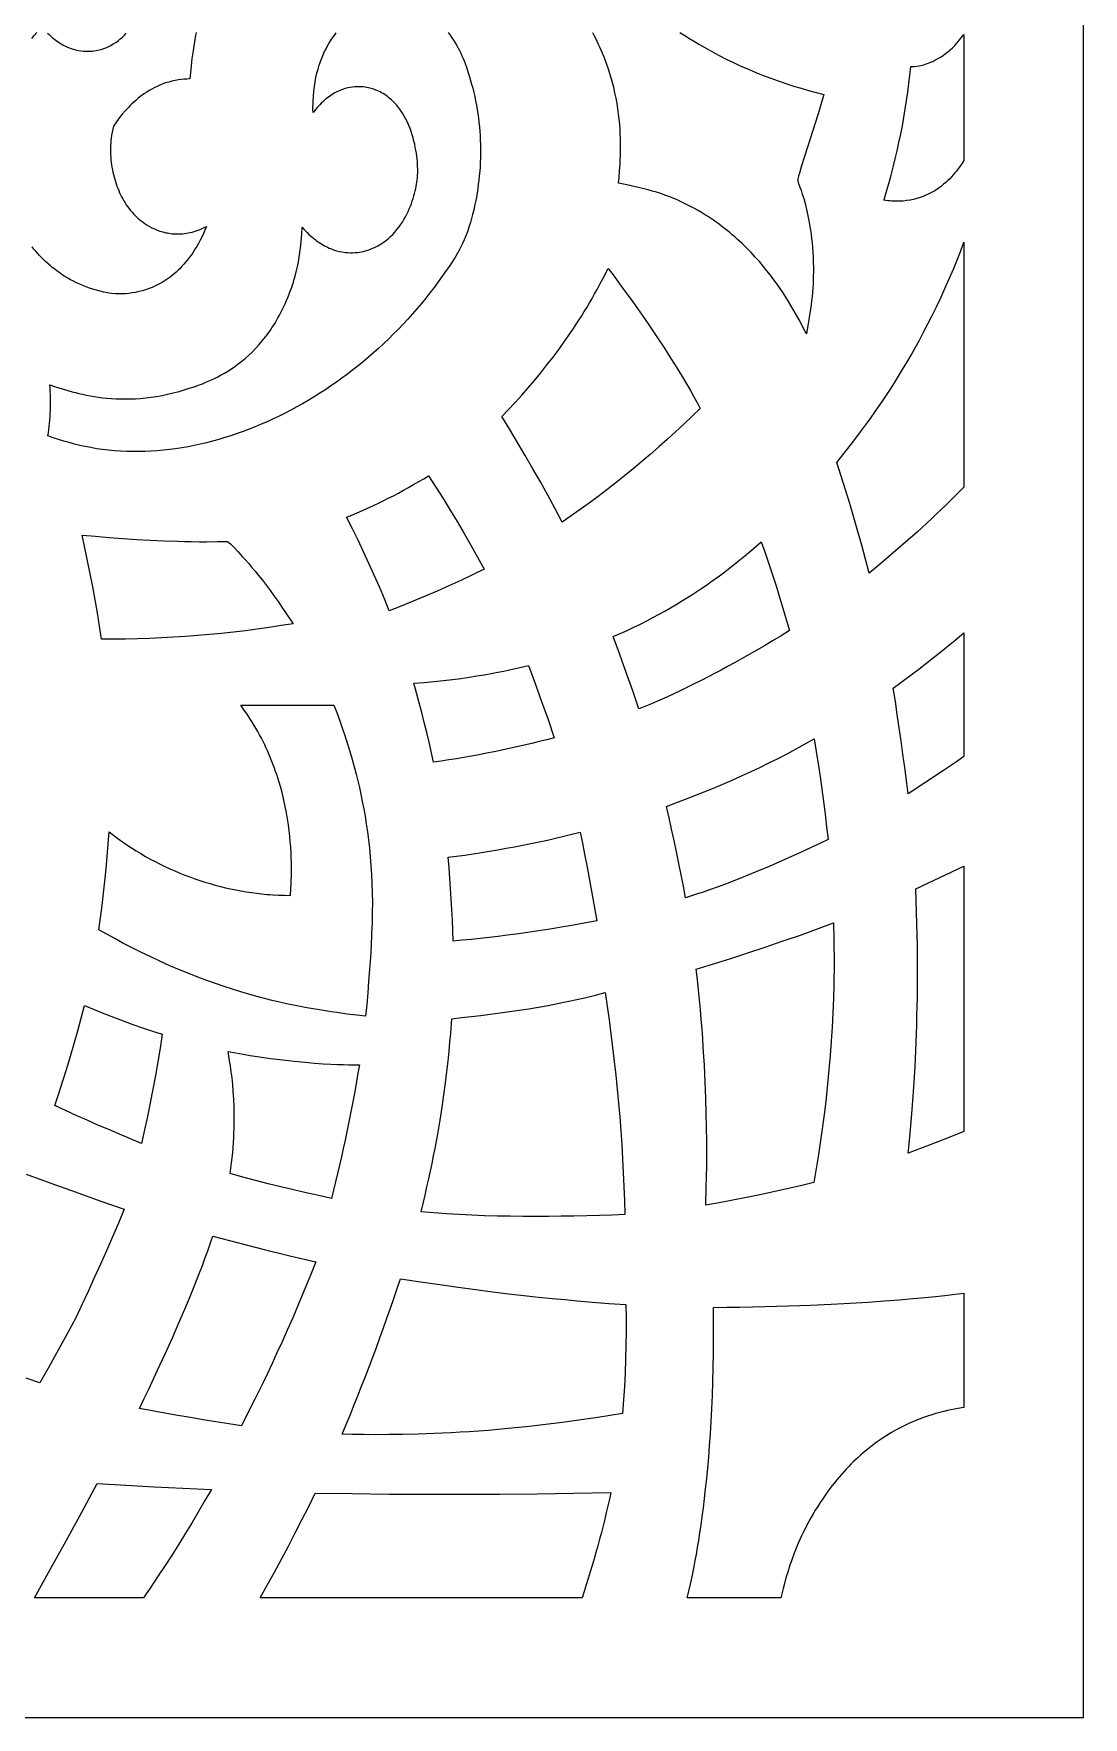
# Model space of a CAD drawing. Extents: x -300 to 300, y -304 to 306.
# Drawn here: x 124.2 to 300, y -303.6 to -21.7 of the extents above; entities that cross this region are included whole.
import ezdxf

# ---------------------------------------------------------------- set-up
doc = ezdxf.new("R2010")
doc.units = 0
doc.header["$MEASUREMENT"] = 0
doc.layers.get('0').update_dxf_attribs({"linetype": 'CONTINUOUS'})
doc.layers.add('LAYER_1', color=18, linetype='CONTINUOUS')

msp = doc.modelspace()

# ---------------------------------------------------------------- linework, layer by layer
msp.add_lwpolyline([(-300, -303.57), (300, -303.57), (300, 306.43), (-300, 306.43)], close=True)
at = {"layer": 'LAYER_1'}
for points in [[(123.9, -22.49), (124.32, -21.98), (124.73, -21.48)], [(151.44, -21.5), (151.28, -22.28), (151.14, -23.04), (151.02, -23.77), (150.91, -24.49), (150.72, -25.84), (150.57, -27.09), (150.45, -28.23), (150.36, -29.25), (149.88, -29.28), (149.41, -29.32), (148.93, -29.35), (148.45, -29.42), (147.9, -29.52), (147.35, -29.64), (146.83, -29.78), (146.31, -29.94), (145.82, -30.11), (145.34, -30.3), (144.87, -30.51), (144.42, -30.73), (143.98, -30.96), (143.56, -31.21), (143.15, -31.46), (142.75, -31.73), (142.37, -32), (142, -32.28), (141.65, -32.56), (141.31, -32.85), (140.98, -33.14), (140.66, -33.44), (140.36, -33.73), (140.07, -34.03), (139.53, -34.62), (139.05, -35.19), (138.6, -35.74), (138.21, -36.27), (137.56, -37.18), (137.46, -37.68), (137.36, -38.19), (137.26, -38.7), (137.18, -39.21), (137.14, -39.6), (137.11, -40), (137.08, -40.4), (137.07, -40.8), (137.07, -41.2), (137.08, -41.61), (137.1, -42.02), (137.12, -42.42), (137.16, -42.83), (137.21, -43.24), (137.26, -43.65), (137.33, -44.05), (137.4, -44.46), (137.48, -44.86), (137.58, -45.26), (137.68, -45.65), (137.78, -46.05), (137.9, -46.44), (138.03, -46.82), (138.16, -47.2), (138.3, -47.58), (138.45, -47.95), (138.61, -48.31), (138.78, -48.66), (138.95, -49.01), (139.13, -49.35), (139.32, -49.69), (139.51, -50.01), (139.71, -50.33), (139.92, -50.63), (140.14, -50.93), (140.36, -51.21), (140.47, -51.35), (140.69, -51.59), (141, -51.93), (141.2, -52.13), (141.42, -52.34), (141.66, -52.56), (141.93, -52.79), (142.22, -53.03), (142.53, -53.26), (142.87, -53.5), (143.23, -53.73), (143.61, -53.96), (144.01, -54.17), (144.44, -54.38), (144.88, -54.56), (145.35, -54.74), (145.83, -54.89), (146.34, -55.01), (146.6, -55.06), (146.87, -55.11), (147.14, -55.15), (147.41, -55.18), (147.69, -55.2), (147.98, -55.22), (148.27, -55.22), (148.56, -55.22), (148.86, -55.2), (149.16, -55.18), (149.47, -55.14), (149.79, -55.1), (150.1, -55.04), (150.42, -54.98), (150.75, -54.9), (151.08, -54.81), (151.41, -54.7), (151.75, -54.59), (152.09, -54.46), (152.44, -54.31), (152.79, -54.15), (153.15, -53.98), (152.89, -54.59), (152.63, -55.17), (152.36, -55.74), (152.09, -56.28), (151.8, -56.8), (151.52, -57.31), (151.22, -57.79), (150.92, -58.25), (150.62, -58.69), (150.31, -59.12), (150, -59.53), (149.68, -59.91), (149.37, -60.29), (149.04, -60.64), (148.72, -60.98), (148.39, -61.3), (148.06, -61.6), (147.73, -61.89), (147.39, -62.17), (147.06, -62.43), (146.72, -62.67), (146.39, -62.9), (146.05, -63.12), (145.72, -63.32), (145.38, -63.52), (145.05, -63.69), (144.72, -63.86), (144.39, -64.02), (144.06, -64.16), (143.73, -64.29), (143.41, -64.41), (143.09, -64.53), (142.78, -64.63), (142.46, -64.72), (141.85, -64.88), (141.26, -65.01), (140.69, -65.1), (140.14, -65.18), (139.62, -65.22), (139.14, -65.25), (138.68, -65.26), (138.26, -65.25), (137.89, -65.24), (137.26, -65.19), (136.82, -65.13), (136.59, -65.09), (135.95, -64.95), (135.33, -64.8), (134.73, -64.64), (134.14, -64.46), (133.56, -64.27), (133, -64.07), (132.45, -63.85), (131.92, -63.63), (131.4, -63.39), (130.9, -63.14), (130.4, -62.88), (129.93, -62.61), (129.46, -62.33), (129.01, -62.04), (128.57, -61.74), (128.15, -61.44), (127.73, -61.13), (127.33, -60.81), (126.95, -60.49), (126.57, -60.16), (126.21, -59.83), (125.85, -59.49), (125.51, -59.15), (125.18, -58.8), (124.87, -58.45), (124.56, -58.1), (124.26, -57.75), (123.98, -57.39)], [(126.54, -21.58), (126.79, -21.82), (127.03, -22.05), (127.27, -22.26), (127.51, -22.47), (127.75, -22.66), (127.99, -22.85), (128.23, -23.02), (128.47, -23.18), (128.71, -23.33), (128.95, -23.47), (129.18, -23.6), (129.42, -23.73), (129.88, -23.94), (130.34, -24.13), (130.8, -24.28), (131.24, -24.4), (131.67, -24.5), (132.1, -24.56), (132.51, -24.61), (132.91, -24.63), (133.29, -24.64), (133.66, -24.63), (134.01, -24.6), (134.35, -24.56), (134.67, -24.51), (134.97, -24.45), (135.25, -24.39), (135.51, -24.32), (135.95, -24.18), (136.3, -24.05), (136.54, -23.95), (136.67, -23.89), (137.12, -23.66), (137.55, -23.41), (137.96, -23.15), (138.35, -22.86), (138.72, -22.56), (139.08, -22.25), (139.41, -21.92), (139.73, -21.58)], [(193.62, -21.51), (193.94, -21.93), (194.24, -22.36), (194.53, -22.79), (194.8, -23.22), (195.06, -23.66), (195.3, -24.1), (195.53, -24.53), (195.74, -24.97), (195.94, -25.4), (196.13, -25.83), (196.3, -26.26), (196.46, -26.67), (196.75, -27.48), (197, -28.24), (197.22, -28.94), (197.56, -30.13), (197.74, -30.82), (197.92, -31.52), (198.08, -32.22), (198.22, -32.93), (198.36, -33.64), (198.48, -34.36), (198.59, -35.09), (198.69, -35.82), (198.78, -36.55), (198.85, -37.29), (198.91, -38.03), (198.96, -38.77), (199, -39.51), (199.02, -40.26), (199.03, -41), (199.03, -41.75), (199.02, -42.49), (198.99, -43.24), (198.96, -43.98), (198.91, -44.73), (198.84, -45.47), (198.77, -46.2), (198.68, -46.94), (198.58, -47.67), (198.47, -48.39), (198.35, -49.12), (198.21, -49.83), (198.06, -50.54), (197.9, -51.25), (197.73, -51.95), (197.55, -52.64), (197.35, -53.32), (197.1, -54.11), (196.84, -54.85), (196.57, -55.55), (196.3, -56.2), (196.02, -56.82), (195.73, -57.4), (195.45, -57.95), (195.17, -58.45), (194.89, -58.93), (194.62, -59.37), (194.12, -60.15), (193.66, -60.81), (193.28, -61.36), (192.63, -62.31), (191.96, -63.24), (191.28, -64.17), (190.58, -65.08), (189.87, -65.98), (189.14, -66.87), (188.4, -67.75), (187.65, -68.62), (186.88, -69.47), (186.1, -70.31), (185.31, -71.14), (184.5, -71.96), (183.68, -72.76), (182.86, -73.55), (182.02, -74.33), (181.16, -75.09), (180.3, -75.84), (179.43, -76.57), (178.55, -77.29), (177.65, -77.99), (176.75, -78.68), (175.84, -79.36), (174.92, -80.02), (173.99, -80.66), (173.06, -81.29), (172.11, -81.9), (171.16, -82.5), (170.2, -83.08), (169.24, -83.64), (168.27, -84.18), (167.29, -84.71), (166.31, -85.22), (165.32, -85.72), (164.32, -86.19), (163.33, -86.65), (162.32, -87.09), (161.31, -87.51), (160.3, -87.91), (159.29, -88.29), (158.27, -88.65), (157.25, -89), (156.23, -89.32), (155.2, -89.62), (154.18, -89.91), (153.15, -90.17), (152.12, -90.41), (151.09, -90.64), (150.06, -90.84), (149.02, -91.02), (147.99, -91.17), (146.96, -91.31), (145.93, -91.43), (144.9, -91.52), (143.88, -91.59), (142.85, -91.63), (141.83, -91.66), (140.81, -91.66), (139.79, -91.64), (138.77, -91.59), (137.76, -91.52), (136.76, -91.43), (135.75, -91.31), (134.75, -91.17), (133.76, -91), (132.85, -90.83), (131.95, -90.62), (131.06, -90.4), (130.16, -90.16), (129.27, -89.9), (128.38, -89.62), (127.49, -89.33), (126.61, -89.04), (126.69, -88.51), (126.76, -87.98), (126.83, -87.45), (126.88, -86.92), (126.93, -86.38), (126.97, -85.85), (127, -85.31), (127.02, -84.77), (127.04, -84.23), (127.04, -83.7), (127.04, -83.16), (127.03, -82.62), (127.01, -82.08), (126.99, -81.55), (126.95, -81.01), (126.91, -80.48), (127.71, -80.75), (128.6, -81.04), (129.58, -81.34), (130.1, -81.49), (130.65, -81.64), (131.21, -81.79), (131.8, -81.93), (132.41, -82.07), (133.04, -82.2), (133.69, -82.32), (134.36, -82.44), (135.05, -82.54), (135.76, -82.63), (136.49, -82.71), (137.24, -82.77), (138, -82.82), (138.79, -82.84), (139.59, -82.85), (140.41, -82.84), (141.25, -82.8), (142.11, -82.75), (142.98, -82.66), (143.87, -82.56), (144.78, -82.42), (145.71, -82.25), (146.65, -82.06), (147.6, -81.83), (148.58, -81.57), (149.57, -81.28), (150.28, -81.05), (151.09, -80.79), (151.99, -80.47), (152.46, -80.29), (152.95, -80.09), (153.46, -79.88), (153.98, -79.65), (154.51, -79.4), (155.06, -79.12), (155.61, -78.83), (156.17, -78.51), (156.74, -78.17), (157.32, -77.8), (157.9, -77.41), (158.48, -76.98), (159.06, -76.53), (159.64, -76.05), (160.22, -75.53), (160.8, -74.99), (161.37, -74.4), (161.93, -73.79), (162.22, -73.47), (162.49, -73.14), (162.77, -72.79), (163.04, -72.45), (163.32, -72.09), (163.58, -71.72), (163.85, -71.34), (164.11, -70.95), (164.37, -70.55), (164.63, -70.14), (164.88, -69.72), (165.13, -69.29), (165.37, -68.84), (165.61, -68.39), (165.85, -67.93), (166.08, -67.45), (166.33, -66.91), (166.57, -66.38), (166.79, -65.85), (167, -65.32), (167.19, -64.8), (167.38, -64.29), (167.55, -63.78), (167.7, -63.28), (167.85, -62.79), (167.99, -62.31), (168.23, -61.36), (168.43, -60.44), (168.6, -59.56), (168.74, -58.72), (168.85, -57.92), (168.94, -57.16), (169.01, -56.45), (169.11, -55.18), (169.19, -54.11), (169.45, -54.42), (169.72, -54.7), (169.99, -54.98), (170.26, -55.24), (170.53, -55.49), (170.8, -55.73), (171.07, -55.95), (171.34, -56.17), (171.6, -56.37), (171.87, -56.56), (172.13, -56.73), (172.4, -56.9), (172.66, -57.06), (172.92, -57.2), (173.18, -57.34), (173.44, -57.46), (173.7, -57.58), (173.95, -57.68), (174.45, -57.87), (174.94, -58.02), (175.43, -58.14), (175.9, -58.24), (176.36, -58.3), (176.8, -58.34), (177.23, -58.36), (177.65, -58.36), (178.05, -58.34), (178.43, -58.31), (178.79, -58.26), (179.13, -58.2), (179.45, -58.13), (179.75, -58.06), (180.02, -57.98), (180.5, -57.83), (180.87, -57.68), (181.13, -57.57), (181.27, -57.51), (181.52, -57.38), (181.77, -57.25), (182.02, -57.12), (182.26, -56.97), (182.72, -56.67), (183.16, -56.35), (183.58, -56.02), (183.98, -55.66), (184.36, -55.29), (184.72, -54.9), (185.05, -54.5), (185.37, -54.09), (185.67, -53.67), (185.96, -53.24), (186.22, -52.81), (186.47, -52.37), (186.7, -51.93), (186.92, -51.48), (187.12, -51.03), (187.3, -50.59), (187.47, -50.15), (187.62, -49.71), (187.77, -49.28), (187.89, -48.85), (188.01, -48.43), (188.11, -48.02), (188.2, -47.63), (188.27, -47.25), (188.34, -46.88), (188.4, -46.53), (188.48, -45.88), (188.52, -45.31), (188.53, -45.02), (188.54, -44.69), (188.53, -44.33), (188.52, -43.95), (188.5, -43.54), (188.47, -43.11), (188.42, -42.67), (188.37, -42.2), (188.3, -41.72), (188.22, -41.22), (188.13, -40.72), (188.02, -40.2), (187.9, -39.68), (187.76, -39.15), (187.61, -38.62), (187.43, -38.09), (187.24, -37.56), (187.03, -37.04), (186.8, -36.51), (186.55, -36), (186.28, -35.5), (185.99, -35), (185.67, -34.52), (185.33, -34.06), (185.15, -33.84), (184.96, -33.62), (184.77, -33.4), (184.57, -33.19), (184.37, -32.99), (184.16, -32.79), (183.94, -32.59), (183.72, -32.41), (183.49, -32.23), (183.25, -32.06), (183, -31.89), (182.75, -31.73), (182.49, -31.58), (182.23, -31.44), (181.95, -31.3), (181.67, -31.18), (181.54, -31.12), (181.31, -31.03), (180.96, -30.92), (180.53, -30.8), (180.28, -30.74), (180, -30.69), (179.71, -30.65), (179.4, -30.61), (179.07, -30.59), (178.73, -30.58), (178.37, -30.58), (178, -30.6), (177.61, -30.64), (177.21, -30.7), (176.8, -30.78), (176.38, -30.89), (175.96, -31.03), (175.52, -31.19), (175.08, -31.39), (174.64, -31.62), (174.19, -31.89), (173.96, -32.03), (173.73, -32.19), (173.5, -32.36), (173.28, -32.53), (173.05, -32.72), (172.82, -32.92), (172.59, -33.13), (172.36, -33.34), (172.14, -33.58), (171.91, -33.82), (171.68, -34.07), (171.45, -34.34), (171.23, -34.62), (171.01, -34.91), (170.99, -34.43), (170.99, -33.97), (171, -33.51), (171.01, -33.05), (171.06, -32.18), (171.13, -31.33), (171.23, -30.53), (171.35, -29.75), (171.49, -29.01), (171.65, -28.3), (171.83, -27.62), (172.03, -26.98), (172.24, -26.36), (172.46, -25.78), (172.69, -25.23), (172.92, -24.7), (173.17, -24.21), (173.41, -23.75), (173.66, -23.32), (173.91, -22.91), (174.16, -22.54), (174.4, -22.19), (174.64, -21.87), (174.87, -21.57)], [(232.45, -21.48), (233.25, -22), (234.06, -22.51), (234.89, -23.02), (235.74, -23.52), (236.6, -24.03), (237.8, -24.69), (239, -25.33), (240.21, -25.95), (241.43, -26.54), (242.66, -27.11), (243.9, -27.65), (245.14, -28.17), (246.39, -28.67), (247.65, -29.15), (248.91, -29.6), (250.17, -30.03), (251.44, -30.45), (252.72, -30.84), (254, -31.21), (255.27, -31.56), (256.56, -31.89), (255.57, -35.09), (254.69, -37.88), (253.31, -42.26), (252.81, -43.84), (252.45, -45.03), (252.32, -45.47), (252.23, -45.82), (252.17, -46.06), (252.15, -46.21), (252.16, -46.27), (252.18, -46.35), (252.26, -46.59), (252.54, -47.37), (252.73, -47.91), (252.94, -48.55), (253.17, -49.29), (253.41, -50.14), (253.65, -51.1), (253.77, -51.62), (253.88, -52.16), (254, -52.73), (254.1, -53.33), (254.21, -53.95), (254.31, -54.6), (254.4, -55.28), (254.48, -55.99), (254.56, -56.72), (254.63, -57.48), (254.68, -58.27), (254.73, -59.09), (254.77, -59.94), (254.79, -60.81), (254.79, -61.51), (254.78, -62.21), (254.76, -62.92), (254.73, -63.62), (254.69, -64.32), (254.63, -65.02), (254.57, -65.72), (254.49, -66.41), (254.41, -67.11), (254.32, -67.81), (254.11, -69.19), (253.88, -70.57), (253.64, -71.94), (253.1, -70.92), (252.5, -69.78), (251.81, -68.54), (251.43, -67.89), (251.04, -67.22), (250.62, -66.53), (250.18, -65.82), (249.71, -65.1), (249.22, -64.37), (248.71, -63.63), (248.17, -62.88), (247.6, -62.13), (247.01, -61.37), (246.39, -60.61), (245.74, -59.85), (245.06, -59.08), (244.35, -58.33), (243.61, -57.57), (242.84, -56.83), (242.04, -56.09), (241.63, -55.72), (241.21, -55.36), (240.78, -55), (240.35, -54.65), (239.9, -54.29), (239.45, -53.95), (238.99, -53.6), (238.52, -53.26), (238.04, -52.93), (237.55, -52.59), (237.06, -52.27), (236.55, -51.95), (236.04, -51.63), (235.51, -51.32), (234.98, -51.02), (234.44, -50.72), (233.89, -50.43), (233.33, -50.15), (232.65, -49.82), (231.98, -49.52), (231.3, -49.23), (230.61, -48.96), (229.92, -48.71), (229.22, -48.47), (228.52, -48.25), (227.82, -48.04), (227.11, -47.84), (226.41, -47.65), (225.7, -47.48), (224.99, -47.31), (224.27, -47.15), (223.56, -47.01), (222.14, -46.73), (222.24, -45.77), (222.33, -44.68), (222.42, -43.48), (222.45, -42.83), (222.48, -42.16), (222.49, -41.47), (222.5, -40.75), (222.5, -40.01), (222.48, -39.24), (222.45, -38.46), (222.41, -37.66), (222.35, -36.83), (222.27, -35.99), (222.17, -35.14), (222.05, -34.26), (221.91, -33.38), (221.75, -32.48), (221.56, -31.57), (221.35, -30.64), (221.11, -29.71), (220.84, -28.77), (220.55, -27.82), (220.22, -26.86), (219.87, -25.9), (219.47, -24.94), (219.27, -24.45), (219.05, -23.97), (218.82, -23.48), (218.59, -22.99), (218.34, -22.51), (218.09, -22.02), (217.83, -21.53)], [(122.96, -212.61), (127.06, -214.13), (131.16, -215.61), (135.27, -217.07), (139.39, -218.5), (138.41, -220.82), (137.41, -223.14), (136.41, -225.44), (135.4, -227.72), (134.37, -229.99), (133.34, -232.25), (132.3, -234.48), (131.25, -236.69), (129.8, -239.38), (128.31, -242.1), (126.79, -244.83), (125.24, -247.55), (122.93, -246.81)]]:
    msp.add_lwpolyline(points, dxfattribs=at)
for points in [[(266.59, -49.57), (266.63, -49.46), (267.04, -48.11), (267.42, -46.76), (267.8, -45.4), (268.15, -44.04), (268.49, -42.66), (268.82, -41.28), (269.12, -39.89), (269.41, -38.5), (269.69, -37.1), (269.94, -35.7), (270.18, -34.29), (270.41, -32.88), (270.61, -31.47), (270.8, -30.05), (270.97, -28.63), (271.13, -27.21), (271.44, -27.2), (271.72, -27.18), (272.09, -27.14), (272.52, -27.07), (272.76, -27.02), (273.01, -26.96), (273.28, -26.89), (273.56, -26.8), (273.86, -26.71), (274.16, -26.59), (274.48, -26.46), (274.81, -26.32), (275.15, -26.15), (275.49, -25.97), (275.84, -25.76), (276.2, -25.54), (276.57, -25.29), (276.94, -25.01), (277.32, -24.71), (277.7, -24.39), (278.08, -24.04), (278.46, -23.66), (278.85, -23.24), (279.23, -22.8), (279.62, -22.33), (280, -21.82), (280, -42.91), (279.65, -43.47), (279.45, -43.77), (279.23, -44.07), (279, -44.38), (278.76, -44.7), (278.5, -45.01), (278.22, -45.33), (277.93, -45.65), (277.62, -45.97), (277.3, -46.29), (276.96, -46.6), (276.6, -46.9), (276.23, -47.2), (275.84, -47.49), (275.44, -47.77), (275.02, -48.03), (274.58, -48.28), (274.12, -48.52), (273.65, -48.74), (273.16, -48.95), (272.65, -49.13), (272.13, -49.29), (271.58, -49.43), (271.02, -49.55), (270.44, -49.64), (269.85, -49.71), (269.54, -49.73), (269.23, -49.74), (268.92, -49.75), (268.6, -49.75), (268.28, -49.74), (267.95, -49.72), (267.62, -49.7), (267.28, -49.66), (266.94, -49.62)], [(276.91, -100.66), (276.13, -101.41), (275.36, -102.16), (274.57, -102.9), (273.79, -103.63), (272.21, -105.07), (270.61, -106.49), (269, -107.9), (267.38, -109.28), (265.76, -110.65), (264.13, -112.01), (263.51, -109.67), (262.88, -107.34), (262.23, -105.01), (261.56, -102.69), (260.88, -100.37), (260.18, -98.07), (259.46, -95.77), (258.73, -93.48), (260.55, -91.16), (261.58, -89.83), (262.68, -88.37), (263.85, -86.79), (264.46, -85.94), (265.08, -85.07), (265.72, -84.15), (266.36, -83.21), (267.02, -82.22), (267.69, -81.2), (268.36, -80.15), (269.05, -79.05), (269.74, -77.92), (270.43, -76.75), (271.14, -75.53), (271.84, -74.28), (272.55, -72.99), (273.26, -71.65), (273.98, -70.28), (274.69, -68.86), (275.4, -67.4), (276.11, -65.89), (276.82, -64.34), (277.53, -62.74), (278.23, -61.1), (278.92, -59.42), (279.47, -58.03), (280, -56.62), (280, -97.59), (278.72, -98.87)], [(220.44, -60.99), (221.41, -62.28), (222.34, -63.55), (223.24, -64.78), (224.11, -65.97), (224.94, -67.14), (225.74, -68.27), (226.5, -69.37), (227.23, -70.43), (228.59, -72.45), (229.83, -74.33), (230.94, -76.06), (231.92, -77.64), (232.79, -79.07), (233.55, -80.34), (234.19, -81.44), (234.72, -82.38), (235.48, -83.76), (235.84, -84.43), (234.48, -85.75), (233.1, -87.06), (231.71, -88.35), (230.3, -89.62), (228.89, -90.88), (227.47, -92.12), (226.04, -93.34), (224.59, -94.54), (223.14, -95.72), (221.68, -96.89), (220.21, -98.04), (218.73, -99.17), (217.24, -100.28), (215.74, -101.37), (214.23, -102.44), (212.72, -103.49), (211.52, -101.23), (210.3, -98.98), (209.07, -96.74), (207.81, -94.52), (206.54, -92.32), (205.25, -90.13), (203.93, -87.96), (202.61, -85.8), (203.73, -84.63), (204.84, -83.44), (205.94, -82.23), (207.02, -81), (208.09, -79.74), (209.15, -78.46), (210.18, -77.16), (211.2, -75.85), (212.2, -74.5), (213.18, -73.14), (214.14, -71.76), (214.61, -71.06), (215.07, -70.35), (215.53, -69.64), (215.99, -68.93), (216.43, -68.21), (216.88, -67.48), (217.31, -66.75), (217.74, -66.01), (218.16, -65.27), (218.58, -64.52), (219.05, -63.65), (219.52, -62.76)], [(190.36, -95.69), (191.58, -97.59), (192.79, -99.5), (193.98, -101.44), (195.15, -103.38), (196.3, -105.35), (197.44, -107.33), (198.56, -109.33), (199.66, -111.34), (197.69, -112.29), (195.73, -113.22), (193.75, -114.13), (191.77, -115.01), (189.78, -115.87), (187.78, -116.71), (185.78, -117.52), (183.77, -118.31), (182.95, -116.31), (182.11, -114.32), (181.24, -112.34), (180.36, -110.37), (179.45, -108.42), (178.53, -106.49), (177.59, -104.57), (176.63, -102.66), (177.51, -102.3), (178.38, -101.92), (179.26, -101.54), (180.13, -101.15), (181, -100.75), (181.87, -100.33), (182.73, -99.91), (183.59, -99.48), (184.45, -99.04), (185.31, -98.59), (186.16, -98.13), (187, -97.66), (187.85, -97.18), (188.69, -96.69), (189.53, -96.2)], [(132.31, -105.63), (134.59, -105.83), (136.87, -106.02), (139.16, -106.19), (141.44, -106.35), (143.73, -106.48), (146.02, -106.59), (148.31, -106.68), (149.45, -106.71), (150.59, -106.73), (151.96, -106.74), (153.15, -106.74), (155.02, -106.72), (156.21, -106.71), (156.54, -106.71), (156.64, -106.72), (156.7, -106.74), (156.76, -106.78), (156.87, -106.87), (157.22, -107.18), (157.73, -107.68), (158.39, -108.37), (159.21, -109.27), (159.67, -109.79), (160.17, -110.36), (160.71, -110.99), (161.28, -111.67), (161.88, -112.41), (162.51, -113.2), (163.19, -114.07), (163.85, -114.95), (164.51, -115.85), (165.15, -116.76), (165.78, -117.68), (166.41, -118.61), (167.65, -120.47), (165.66, -120.8), (163.66, -121.1), (161.66, -121.38), (159.67, -121.64), (157.66, -121.87), (155.66, -122.09), (153.66, -122.28), (151.65, -122.46), (149.64, -122.61), (147.64, -122.74), (145.63, -122.84), (143.62, -122.93), (141.61, -122.99), (139.6, -123.04), (137.59, -123.06), (135.58, -123.06), (135.25, -120.86), (134.89, -118.67), (134.51, -116.48), (134.11, -114.29), (133.69, -112.12), (133.25, -109.95), (132.79, -107.78)], [(246.06, -106.77), (246.7, -108.61), (247.33, -110.45), (247.94, -112.3), (248.54, -114.15), (249.13, -116.01), (249.7, -117.88), (250.26, -119.75), (250.8, -121.63), (249.37, -122.51), (247.97, -123.34), (246.61, -124.15), (245.3, -124.91), (244.02, -125.64), (242.78, -126.34), (241.59, -127.01), (240.43, -127.64), (239.32, -128.24), (238.25, -128.81), (236.23, -129.86), (234.37, -130.79), (232.69, -131.61), (231.18, -132.32), (229.84, -132.94), (228.68, -133.45), (227.7, -133.87), (226.27, -134.46), (225.58, -134.74), (224.53, -131.69), (223.46, -128.66), (222.38, -125.64), (221.27, -122.64), (222.45, -122.12), (223.6, -121.59), (224.72, -121.06), (225.82, -120.53), (226.89, -119.99), (227.93, -119.45), (228.94, -118.9), (229.93, -118.35), (230.89, -117.81), (231.82, -117.26), (232.73, -116.71), (233.61, -116.16), (234.46, -115.62), (235.29, -115.08), (236.09, -114.54), (236.87, -114.01), (237.62, -113.48), (238.35, -112.96), (239.05, -112.44), (239.73, -111.94), (241.02, -110.95), (242.21, -110.01), (243.31, -109.11), (244.32, -108.27)], [(270.66, -148.96), (270.38, -146.74), (270.09, -144.52), (269.79, -142.31), (269.49, -140.1), (269.17, -137.88), (268.85, -135.68), (268.52, -133.47), (268.18, -131.26), (269.68, -130.16), (271.18, -129.03), (272.67, -127.9), (274.15, -126.75), (275.62, -125.58), (277.09, -124.4), (278.55, -123.21), (280, -122), (280, -142.71), (279.37, -143.16), (278.59, -143.7), (276.56, -145.07)], [(207.06, -127.48), (208.19, -130.48), (209.28, -133.5), (210.35, -136.52), (211.4, -139.56), (210.15, -139.89), (208.89, -140.2), (207.64, -140.51), (206.38, -140.81), (205.12, -141.1), (203.86, -141.37), (202.6, -141.64), (201.33, -141.9), (200.07, -142.16), (198.8, -142.4), (197.54, -142.63), (196.27, -142.86), (195, -143.07), (193.73, -143.28), (192.46, -143.47), (191.19, -143.66), (190.43, -140.33), (190.03, -138.67), (189.63, -137.01), (189.22, -135.36), (188.79, -133.71), (188.35, -132.07), (187.9, -130.44), (189.61, -130.3), (191.25, -130.15), (192.83, -129.99), (194.34, -129.81), (195.77, -129.62), (197.14, -129.43), (198.44, -129.22), (199.67, -129.02), (200.83, -128.81), (201.93, -128.6), (202.96, -128.4), (203.91, -128.2), (205.63, -127.82)], [(174.5, -134.12), (174.96, -135.35), (175.46, -136.72), (175.99, -138.24), (176.27, -139.04), (176.55, -139.89), (176.83, -140.76), (177.11, -141.68), (177.39, -142.62), (177.67, -143.6), (177.95, -144.62), (178.23, -145.67), (178.5, -146.76), (178.76, -147.88), (179.01, -149.03), (179.25, -150.22), (179.49, -151.44), (179.71, -152.7), (179.91, -153.99), (180.11, -155.32), (180.28, -156.68), (180.44, -158.07), (180.57, -159.5), (180.69, -160.96), (180.79, -162.46), (180.86, -163.99), (180.9, -165.55), (180.93, -167.15), (180.92, -168.78), (180.88, -170.45), (180.81, -172.43), (180.71, -174.4), (180.6, -176.37), (180.46, -178.34), (180.31, -180.31), (180.15, -182.27), (179.98, -184.24), (179.79, -186.2), (178.34, -186.02), (176.73, -185.82), (174.97, -185.58), (174.04, -185.45), (173.08, -185.3), (172.08, -185.14), (171.04, -184.97), (169.98, -184.78), (168.87, -184.57), (167.74, -184.34), (166.57, -184.09), (165.37, -183.82), (164.14, -183.53), (162.88, -183.21), (161.58, -182.86), (160.26, -182.49), (158.91, -182.1), (157.52, -181.67), (156.11, -181.21), (154.67, -180.72), (153.2, -180.19), (151.7, -179.63), (150.18, -179.04), (148.62, -178.4), (147.04, -177.73), (145.44, -177.02), (143.81, -176.27), (142.15, -175.47), (140.47, -174.63), (139.13, -173.93), (137.8, -173.2), (136.47, -172.47), (135.15, -171.74), (135.42, -169.7), (135.68, -167.65), (135.92, -165.6), (136.14, -163.55), (136.34, -161.49), (136.53, -159.43), (136.69, -157.37), (136.84, -155.31), (137.57, -155.88), (138.32, -156.43), (139.07, -156.97), (139.83, -157.49), (140.6, -158), (141.38, -158.49), (142.16, -158.97), (142.96, -159.43), (143.75, -159.88), (144.56, -160.31), (145.37, -160.72), (146.19, -161.12), (147.01, -161.5), (147.84, -161.87), (148.67, -162.22), (149.51, -162.55), (150.35, -162.87), (151.2, -163.18), (152.05, -163.47), (152.9, -163.74), (153.76, -163.99), (154.62, -164.24), (155.48, -164.46), (156.34, -164.67), (157.2, -164.87), (158.07, -165.04), (158.93, -165.21), (159.8, -165.36), (160.67, -165.49), (161.53, -165.6), (162.4, -165.7), (163.27, -165.79), (163.76, -165.83), (164.25, -165.86), (165.24, -165.9), (166.23, -165.93), (167.21, -165.97), (167.29, -164.81), (167.32, -164.18), (167.35, -163.5), (167.37, -162.8), (167.38, -162.06), (167.38, -161.28), (167.37, -160.48), (167.35, -159.65), (167.31, -158.79), (167.26, -157.9), (167.19, -156.99), (167.11, -156.05), (167, -155.1), (166.87, -154.12), (166.72, -153.12), (166.55, -152.11), (166.35, -151.08), (166.12, -150.03), (165.87, -148.97), (165.58, -147.9), (165.27, -146.82), (164.92, -145.73), (164.73, -145.19), (164.53, -144.64), (164.33, -144.09), (164.11, -143.53), (163.89, -142.98), (163.66, -142.43), (163.42, -141.87), (163.16, -141.32), (162.9, -140.76), (162.63, -140.2), (162.35, -139.65), (162.05, -139.09), (161.75, -138.54), (161.44, -137.98), (161.11, -137.42), (160.77, -136.87), (160.43, -136.32), (160.07, -135.77), (159.49, -134.94), (158.91, -134.12)], [(254.91, -139.75), (255.26, -141.85), (255.59, -143.94), (255.91, -146.04), (256.21, -148.15), (256.49, -150.25), (256.76, -152.36), (257.01, -154.48), (257.25, -156.59), (255.88, -157.25), (254.55, -157.88), (253.25, -158.48), (252, -159.06), (249.61, -160.13), (247.38, -161.1), (245.31, -161.98), (243.4, -162.76), (241.66, -163.45), (240.07, -164.06), (238.65, -164.58), (237.4, -165.03), (236.31, -165.41), (235.39, -165.72), (234.05, -166.15), (233.4, -166.35), (233.03, -164.44), (232.65, -162.52), (232.26, -160.61), (231.87, -158.69), (231.47, -156.78), (231.05, -154.88), (230.64, -152.97), (230.21, -151.07), (231.78, -150.48), (233.36, -149.87), (234.93, -149.25), (236.5, -148.62), (238.06, -147.98), (239.62, -147.32), (241.18, -146.65), (242.73, -145.96), (244.28, -145.26), (245.82, -144.53), (247.35, -143.79), (248.88, -143.03), (250.4, -142.24), (251.91, -141.44), (253.42, -140.61)], [(215.73, -155.39), (216.11, -157.23), (216.48, -159.08), (216.84, -160.93), (217.19, -162.78), (217.54, -164.64), (217.87, -166.5), (218.19, -168.35), (218.51, -170.22), (217.02, -170.5), (215.52, -170.77), (214.03, -171.04), (212.53, -171.29), (211.03, -171.54), (209.53, -171.78), (208.03, -172.01), (206.53, -172.23), (205.03, -172.44), (203.53, -172.64), (202.02, -172.83), (200.52, -173.01), (199.01, -173.18), (197.51, -173.33), (196, -173.47), (194.49, -173.6), (194.42, -171.85), (194.33, -170.09), (194.24, -168.33), (194.14, -166.58), (194.03, -164.82), (193.9, -163.07), (193.77, -161.32), (193.63, -159.57), (195.02, -159.39), (196.41, -159.2), (197.8, -159), (199.19, -158.79), (200.57, -158.56), (201.96, -158.33), (203.34, -158.08), (204.73, -157.82), (206.11, -157.56), (207.49, -157.28), (208.87, -156.99), (210.24, -156.69), (211.62, -156.38), (212.99, -156.06), (214.36, -155.73)], [(270.65, -209.13), (270.81, -207.54), (270.98, -205.79), (271.15, -203.89), (271.32, -201.82), (271.49, -199.6), (271.66, -197.22), (271.81, -194.68), (271.94, -191.99), (272.05, -189.14), (272.1, -187.66), (272.14, -186.14), (272.17, -184.58), (272.2, -182.98), (272.22, -181.34), (272.23, -179.66), (272.23, -177.95), (272.22, -176.19), (272.2, -174.4), (272.17, -172.57), (272.13, -170.7), (272.07, -168.79), (272.01, -166.84), (271.93, -164.85), (280, -161.09), (280, -205.48), (277.67, -206.42), (275.33, -207.34), (272.99, -208.24)], [(258.15, -170.58), (258.21, -173.32), (258.24, -174.69), (258.25, -176.06), (258.25, -177.25), (258.25, -178.45), (258.23, -179.64), (258.21, -180.84), (258.15, -183.23), (258.06, -185.61), (257.93, -188), (257.78, -190.39), (257.61, -192.77), (257.4, -195.15), (257.17, -197.53), (256.91, -199.9), (256.63, -202.27), (256.33, -204.63), (256, -206.99), (255.65, -209.34), (255.27, -211.69), (254.88, -214.03), (252.62, -214.58), (250.37, -215.1), (248.11, -215.61), (245.85, -216.1), (243.58, -216.56), (241.31, -217), (239.04, -217.42), (236.77, -217.82), (236.85, -214.82), (236.89, -213.11), (236.92, -211.25), (236.93, -209.26), (236.93, -207.12), (236.9, -204.85), (236.86, -202.44), (236.78, -199.9), (236.68, -197.21), (236.61, -195.82), (236.54, -194.4), (236.45, -192.94), (236.36, -191.44), (236.25, -189.91), (236.14, -188.35), (236.01, -186.76), (235.87, -185.13), (235.71, -183.47), (235.55, -181.78), (235.37, -180.05), (235.18, -178.29), (238.07, -177.41), (240.95, -176.51), (243.83, -175.58), (246.71, -174.63), (249.58, -173.65), (252.44, -172.65), (255.3, -171.63)], [(219.91, -182.22), (220.25, -184.52), (220.58, -186.82), (220.88, -189.13), (221.17, -191.44), (221.44, -193.76), (221.7, -196.08), (221.93, -198.4), (222.15, -200.72), (222.35, -203.05), (222.53, -205.38), (222.69, -207.71), (222.84, -210.05), (222.96, -212.38), (223.07, -214.72), (223.16, -217.05), (223.23, -219.39), (221.1, -219.47), (218.96, -219.54), (216.83, -219.6), (214.69, -219.65), (212.56, -219.68), (210.42, -219.71), (208.28, -219.72), (206.15, -219.71), (204.01, -219.69), (201.88, -219.64), (199.74, -219.58), (197.61, -219.5), (195.47, -219.4), (193.34, -219.27), (191.21, -219.12), (189.08, -218.95), (189.43, -217.54), (189.77, -216.14), (190.08, -214.78), (190.38, -213.44), (190.67, -212.12), (190.94, -210.83), (191.2, -209.56), (191.44, -208.32), (191.67, -207.11), (191.89, -205.92), (192.28, -203.61), (192.63, -201.42), (192.93, -199.33), (193.2, -197.34), (193.43, -195.47), (193.62, -193.71), (193.79, -192.05), (193.93, -190.52), (194.05, -189.09), (194.24, -186.6), (195.85, -186.42), (197.47, -186.24), (199.08, -186.05), (200.69, -185.85), (202.31, -185.64), (203.92, -185.42), (205.53, -185.18), (207.14, -184.93), (208.74, -184.66), (210.35, -184.37), (211.95, -184.07), (213.55, -183.74), (215.15, -183.4), (216.74, -183.03), (218.33, -182.64)], [(132.72, -184.39), (134.33, -185.06), (135.94, -185.72), (137.56, -186.35), (139.19, -186.96), (140.82, -187.55), (142.45, -188.12), (144.09, -188.67), (145.74, -189.2), (145.38, -191.51), (145.01, -193.81), (144.61, -196.11), (144.18, -198.39), (143.73, -200.68), (143.26, -202.95), (142.77, -205.22), (142.25, -207.47), (140.42, -206.72), (138.6, -205.96), (136.78, -205.18), (134.97, -204.4), (133.15, -203.6), (131.34, -202.8), (129.53, -201.99), (127.73, -201.16), (128.43, -199.1), (129.1, -197.03), (129.76, -194.95), (130.39, -192.86), (131, -190.75), (131.6, -188.64), (132.17, -186.52)], [(156.77, -192.11), (158.05, -192.34), (159.29, -192.55), (160.49, -192.74), (161.66, -192.92), (162.78, -193.09), (163.87, -193.24), (165.94, -193.51), (167.85, -193.72), (169.61, -193.9), (171.22, -194.04), (172.67, -194.14), (173.97, -194.21), (175.12, -194.26), (176.12, -194.29), (176.95, -194.3), (178.17, -194.3), (178.76, -194.3), (178.52, -195.71), (178.28, -197.12), (178.03, -198.54), (177.77, -199.95), (177.5, -201.35), (177.23, -202.76), (176.95, -204.16), (176.66, -205.56), (176.37, -206.96), (176.07, -208.36), (175.76, -209.75), (175.44, -211.14), (175.12, -212.53), (174.78, -213.92), (174.45, -215.3), (174.1, -216.68), (171.97, -216.23), (169.84, -215.76), (167.71, -215.27), (165.59, -214.76), (163.46, -214.23), (161.35, -213.69), (159.23, -213.12), (157.12, -212.53), (157.25, -211.63), (157.36, -210.74), (157.45, -209.87), (157.54, -209.02), (157.61, -208.18), (157.66, -207.35), (157.71, -206.55), (157.75, -205.76), (157.78, -204.98), (157.79, -204.23), (157.8, -203.49), (157.8, -202.77), (157.79, -202.06), (157.77, -201.37), (157.72, -200.05), (157.64, -198.8), (157.54, -197.62), (157.43, -196.51), (157.3, -195.48), (157.17, -194.52), (157.03, -193.64)], [(154.24, -223.02), (158.54, -224.14), (162.84, -225.23), (167.14, -226.29), (171.45, -227.32), (170.45, -229.83), (169.47, -232.22), (168.52, -234.51), (167.59, -236.68), (166.69, -238.75), (165.81, -240.72), (164.96, -242.57), (164.15, -244.33), (163.37, -245.98), (162.63, -247.53), (161.92, -248.97), (161.25, -250.32), (160.04, -252.72), (159.01, -254.74), (156.88, -254.41), (154.74, -254.08), (152.6, -253.74), (150.47, -253.38), (148.33, -253.01), (146.2, -252.63), (144.07, -252.24), (141.94, -251.84), (142.73, -250.2), (143.49, -248.61), (144.92, -245.56), (146.24, -242.7), (147.44, -240.01), (148.53, -237.52), (149.52, -235.21), (150.4, -233.09), (151.18, -231.17), (151.86, -229.44), (152.46, -227.91), (152.96, -226.58), (153.37, -225.45), (153.96, -223.82)], [(185.66, -230.14), (189, -230.66), (192.21, -231.13), (195.29, -231.57), (198.24, -231.96), (201.06, -232.32), (203.75, -232.64), (206.31, -232.94), (208.74, -233.2), (211.03, -233.43), (213.2, -233.64), (215.23, -233.82), (217.13, -233.99), (220.52, -234.26), (223.39, -234.47), (223.42, -236.75), (223.43, -239.03), (223.4, -241.32), (223.34, -243.6), (223.26, -245.88), (223.15, -248.16), (223.01, -250.43), (222.84, -252.7), (220.75, -253.05), (218.69, -253.37), (216.68, -253.67), (214.71, -253.95), (212.77, -254.21), (210.88, -254.45), (209.03, -254.67), (207.21, -254.87), (205.44, -255.06), (203.7, -255.22), (202.01, -255.38), (200.36, -255.52), (198.74, -255.64), (197.17, -255.75), (195.64, -255.85), (194.15, -255.93), (192.7, -256), (191.29, -256.07), (189.92, -256.12), (188.59, -256.16), (186.06, -256.22), (183.69, -256.24), (181.49, -256.25), (179.45, -256.23), (177.59, -256.2), (175.88, -256.16), (176.55, -254.56), (177.2, -252.96), (177.85, -251.36), (178.5, -249.75), (179.13, -248.14), (179.76, -246.52), (180.38, -244.9), (181, -243.28), (181.6, -241.65), (182.2, -240.02), (182.8, -238.38), (183.38, -236.74), (183.96, -235.09), (184.54, -233.45), (185.1, -231.79)], [(256.8, -266.32), (256.35, -266.97), (255.92, -267.61), (255.51, -268.25), (255.11, -268.89), (254.74, -269.52), (254.38, -270.15), (254.03, -270.77), (253.7, -271.39), (253.39, -272), (253.09, -272.61), (252.8, -273.21), (252.53, -273.81), (252.27, -274.39), (252.03, -274.97), (251.8, -275.54), (251.58, -276.11), (251.17, -277.2), (250.81, -278.26), (250.49, -279.28), (250.2, -280.24), (249.94, -281.16), (249.72, -282.02), (249.34, -283.57), (233.66, -283.57), (233.88, -282.68), (234.15, -281.51), (234.47, -280.05), (234.82, -278.31), (235.01, -277.33), (235.2, -276.28), (235.39, -275.16), (235.59, -273.97), (235.79, -272.7), (235.99, -271.37), (236.18, -269.96), (236.38, -268.48), (236.57, -266.92), (236.75, -265.3), (236.93, -263.6), (237.1, -261.83), (237.26, -259.99), (237.41, -258.08), (237.55, -256.09), (237.68, -254.03), (237.79, -251.9), (237.89, -249.69), (237.97, -247.41), (238.03, -245.06), (238.07, -242.64), (238.09, -240.15), (238.09, -237.58), (238.07, -234.94), (240.31, -234.91), (242.48, -234.88), (244.6, -234.84), (246.66, -234.8), (248.66, -234.74), (250.6, -234.69), (254.29, -234.55), (257.75, -234.39), (260.97, -234.22), (263.95, -234.04), (266.69, -233.85), (269.19, -233.66), (271.45, -233.46), (273.47, -233.28), (275.25, -233.1), (276.8, -232.93), (278.1, -232.78), (280, -232.54), (280, -251.68), (278.97, -251.85), (278.41, -251.95), (277.83, -252.07), (277.23, -252.2), (276.61, -252.35), (275.96, -252.51), (275.3, -252.7), (274.62, -252.9), (273.92, -253.13), (273.21, -253.38), (272.48, -253.66), (271.74, -253.96), (270.99, -254.28), (270.23, -254.64), (269.46, -255.03), (268.68, -255.44), (267.89, -255.89), (267.1, -256.37), (266.3, -256.89), (265.5, -257.45), (265.1, -257.74), (264.7, -258.04), (264.29, -258.35), (263.89, -258.67), (263.49, -259), (263.09, -259.34), (262.69, -259.69), (262.28, -260.05), (261.88, -260.43), (261.48, -260.81), (261.08, -261.2), (260.69, -261.61), (260.29, -262.03), (259.89, -262.46), (259.5, -262.9), (259.11, -263.35), (258.72, -263.81), (258.33, -264.29), (257.94, -264.78), (257.56, -265.28), (257.17, -265.8)], [(134.86, -264.43), (139.64, -264.7), (144.41, -264.96), (149.19, -265.21), (153.97, -265.44), (152.9, -267.28), (151.82, -269.12), (150.73, -270.95), (149.63, -272.76), (148.52, -274.57), (147.39, -276.36), (146.25, -278.14), (145.09, -279.89), (143.61, -282.09), (143.05, -282.92), (142.6, -283.57), (124.33, -283.57), (126.99, -278.81), (129.63, -274.03), (132.26, -269.24)], [(220.88, -265.94), (220.63, -267.06), (220.38, -268.18), (220.11, -269.3), (219.84, -270.41), (219.57, -271.53), (219.28, -272.64), (218.99, -273.74), (218.69, -274.85), (218.38, -275.95), (218.07, -277.05), (217.75, -278.14), (217.42, -279.23), (217.09, -280.32), (216.75, -281.41), (216.4, -282.49), (216.05, -283.57), (162.13, -283.57), (163.33, -281.42), (164.53, -279.25), (165.7, -277.07), (166.87, -274.89), (168.02, -272.69), (169.15, -270.48), (170.27, -268.26), (171.38, -266.03), (177.57, -266.12), (183.76, -266.18), (189.94, -266.21), (196.13, -266.21), (202.32, -266.19), (208.51, -266.13), (214.7, -266.05)]]:
    msp.add_lwpolyline(points, close=True, dxfattribs=at)

doc.saveas('drawing.dxf')
